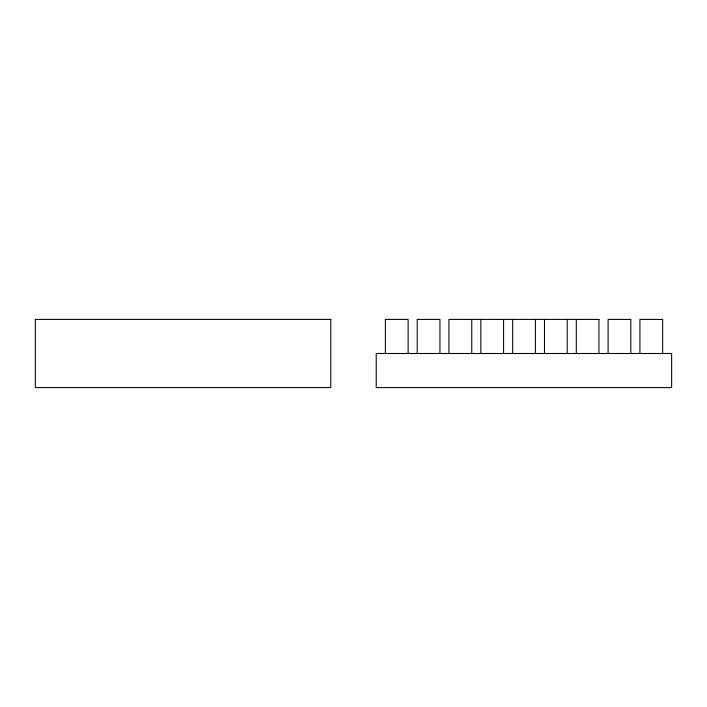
<?xml version="1.0" encoding="UTF-8"?>
<svg xmlns="http://www.w3.org/2000/svg" width="707" height="707" viewBox="0 0 707 707"><rect width="100%" height="100%" fill="white"/><g stroke="black" fill="none" stroke-linecap="round" stroke-linejoin="round"><path stroke-width="1.06" d="M599.023 319.414L448.945 319.414L448.945 353.5M662.653 353.5L662.653 319.414L639.923 319.414L639.923 353.5M630.838 353.5L630.838 319.414L608.108 319.414L608.108 353.5M598.926 319.414L598.926 353.5M576.293 319.414L576.293 353.5M567.208 319.414L567.208 353.5M544.478 319.414L544.478 353.5M535.393 319.414L535.393 353.5M512.663 319.414L512.663 353.5M503.578 319.414L503.578 353.5M480.848 319.414L480.848 353.5M471.763 319.414L471.763 353.5M439.948 353.5L439.948 319.414L417.218 319.414L417.218 353.5M408.133 353.5L408.133 319.414L385.403 319.414L385.403 353.5M330.779 319.414L35.35 319.414L35.35 387.586L330.779 387.586L330.779 319.414M671.65 353.5L376.221 353.5L376.221 387.586L671.65 387.586L671.65 353.5"/></g></svg>
